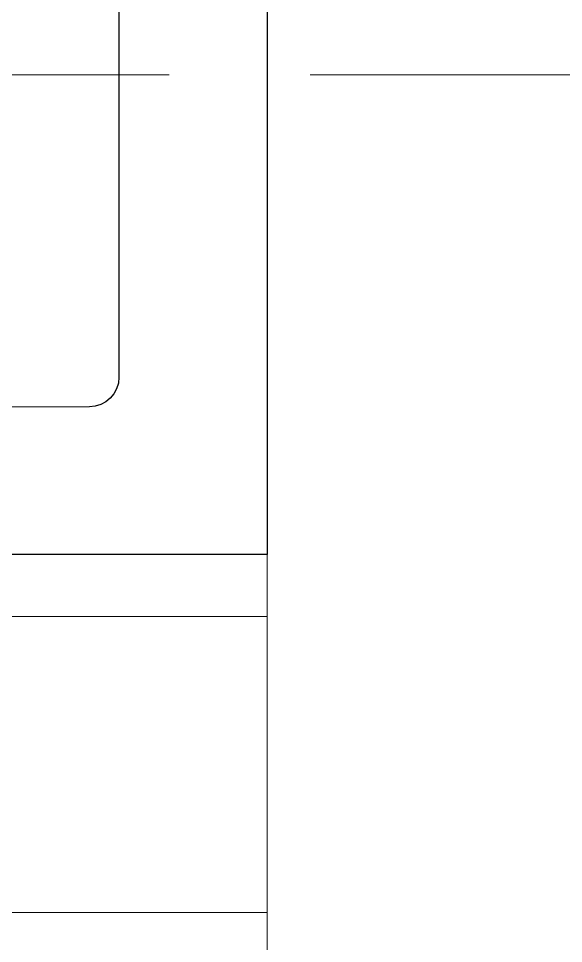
# Model space of a CAD drawing. Header units: millimetres. Extents: x 699029 to 727993, y 4486031 to 4516039.
# Drawn here: x 724879 to 724915.8, y 4488836.9 to 4488899.4 of the extents above; entities that cross this region are included whole.
import ezdxf

# ---------------------------------------------------------------- set-up
doc = ezdxf.new("R2010")
doc.units = ezdxf.units.MM
doc.linetypes.add('022_ATASEHIR MODERN_ABL_TASIYICI_110-120$0$HIDDEN', pattern=[9.525, 6.35, -3.175])
doc.layers.add('_P3_S_Duvar_Ç', color=7, linetype='Continuous', lineweight=30)
doc.layers.add('DBM_w_sld', color=111, linetype='Continuous', lineweight=20)
doc.layers.add('Deko_Zemin Seramik5', color=155, linetype='Continuous')

msp = doc.modelspace()

# ---------------------------------------------------------------- linework, layer by layer
at = {"layer": '_P3_S_Duvar_Ç', "color": 251, "linetype": '022_ATASEHIR MODERN_ABL_TASIYICI_110-120$0$HIDDEN', "lineweight": 9, "ltscale": 3, "true_color": 0x636466}
msp.add_lwpolyline([(725504.409, 4488895.597), (725504.409, 4488035.597), (724327.2, 4488035.597), (724327.2, 4488895.597)], close=True, dxfattribs=at)
at = {"layer": 'DBM_w_sld'}
for points in [[(724895.798, 4488619.861), (724895.798, 4489025.596)], [(724628.948, 4488859.036), (724895.798, 4488859.036)], [(724618.948, 4488839.036), (724895.798, 4488839.036)]]:
    msp.add_lwpolyline(points, dxfattribs=at)
at = {"layer": 'Deko_Zemin Seramik5'}
msp.add_lwpolyline([(724895.798, 4489020.596), (724895.798, 4488863.208), (724815.799, 4488863.208), (724815.799, 4489045.596)], dxfattribs=at)
msp.add_lwpolyline([(724885.798, 4489020.596), (724885.798, 4488875.184, -0.414145), (724883.798, 4488873.184), (724827.798, 4488873.169, -0.414282), (724825.798, 4488875.169), (724825.798, 4489020.596)], format="xyb", close=True, dxfattribs=at)

doc.saveas('drawing.dxf')
